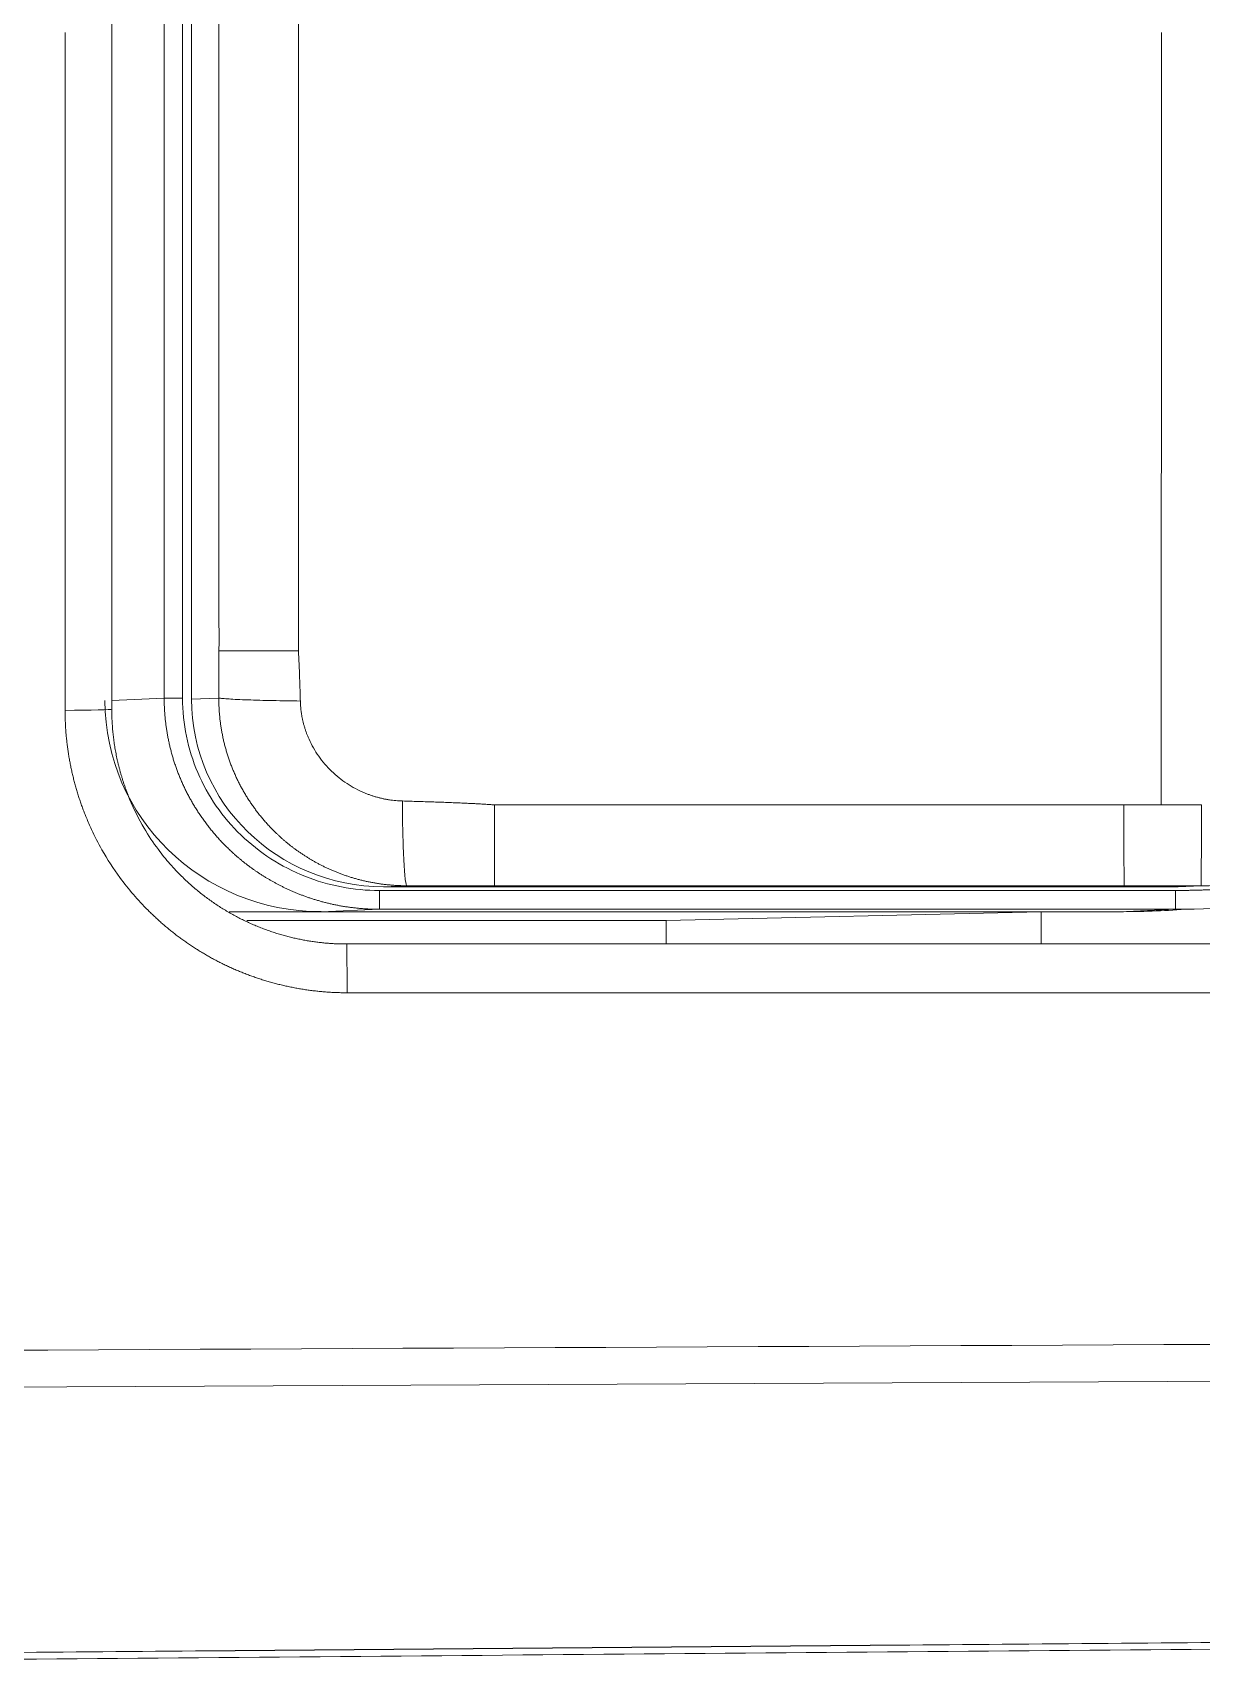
# Model space of a CAD drawing. Header units: millimetres. Extents: x 13235 to 13829, y -4257 to -3417.
# Drawn here: x 13434.825 to 13437.935, y -3504.461 to -3500.119 of the extents above; entities that cross this region are included whole.
import ezdxf

# ---------------------------------------------------------------- set-up
doc = ezdxf.new("R2010")
doc.units = ezdxf.units.MM
doc.header["$LTSCALE"] = 0.1
doc.layers.get('0').update_dxf_attribs({"lineweight": 15})

msp = doc.modelspace()

# ---------------------------------------------------------------- linework, layer by layer
at = {"linetype": 'Continuous', "lineweight": 18, "extrusion": (-1.22465e-16, -1, 0)}
for p, q in [((13435.0352, -3498.3194), (13435.0352, -3501.9194)), ((13435.2474, -3498.346), (13435.2474, -3501.8929)), ((13435.7585, -3502.3919), (13437.8734, -3502.3919)), ((13437.8734, -3502.3919), (13437.9344, -3502.3894)), ((13435.5921, -3502.4584), (13435.3478, -3502.4584)), ((13436.5105, -3502.4819), (13435.3948, -3502.4819)), ((13435.5921, -3502.4584), (13437.5081, -3502.4584)), ((13436.5105, -3502.4819), (13437.5081, -3502.4584)), ((13436.5105, -3502.5444), (13436.5105, -3502.4819)), ((13437.5081, -3502.4584), (13437.5081, -3502.5444)), ((13437.5081, -3502.4584), (13437.7167, -3502.4584)), ((13437.7167, -3502.4584), (13437.8656, -3502.4521)), ((13435.6602, -3502.5444), (13437.9852, -3502.5444))]:
    msp.add_line(p, q, dxfattribs=at)
at = {"linetype": 'Continuous', "lineweight": 13, "extrusion": (-1.22465e-16, -1, 0)}
for p, q in [((13435.1746, -3498.3483), (13435.1746, -3501.8906)), ((13435.2235, -3501.8906), (13435.2235, -3498.3483)), ((13434.9112, -3500.1194), (13434.9112, -3501.9228)), ((13435.0352, -3501.8962), (13435.1746, -3501.8906)), ((13435.2235, -3501.8906), (13435.1746, -3501.8906)), ((13435.2474, -3501.8929), (13435.32, -3501.89)), ((13435.8205, -3502.3894), (13435.7585, -3502.3919)), ((13435.7474, -3502.4021), (13437.8656, -3502.4021)), ((13435.7474, -3502.4521), (13435.7474, -3502.4021)), ((13435.7474, -3502.4521), (13435.5921, -3502.4584)), ((13435.7474, -3502.4521), (13437.8656, -3502.4521)), ((13442.1225, -3503.6877), (13433.1102, -3503.7317))]:
    msp.add_line(p, q, dxfattribs=at)
at = {"linetype": 'Continuous', "lineweight": 18}
msp.add_ellipse((13435.5932, -3501.8958), major_axis=(0.5757, 0.0232), ratio=0.976259, start_param=3.102324, end_param=4.67119, dxfattribs=at)
at = {"linetype": 'Continuous', "lineweight": 18, "extrusion": (0, 0, -1)}
msp.add_ellipse((13435.7595, -3501.8919), major_axis=(-0.5117, -0.0206), ratio=0.976259, start_param=4.753588, end_param=6.322454, dxfattribs=at)
at = {"linetype": 'Continuous', "lineweight": 13}
for centre, major_axis, ratio, start_param, end_param in [((13434.9102, -3501.9194), (0.125, 0), 0.026623, 4.718207, 6.283185), ((13435.6602, -3502.6694), (0, -0.125), 0.008733, 1.570796, 3.141593), ((13435.6602, -3502.6694), (0, -0.125), 0.008733, 1.532557, 1.570796)]:
    msp.add_ellipse(centre, major_axis=major_axis, ratio=ratio, start_param=start_param, end_param=end_param, dxfattribs=at)
for points, knots in [([(13435.3205, -3499.8245), (13435.3205, -3499.9969), (13435.3205, -3500.3418), (13435.3205, -3500.7729), (13435.3205, -3501.1179), (13435.3205, -3501.3334), (13435.3205, -3501.5059), (13435.3205, -3501.6029), (13435.3205, -3501.6676), (13435.3205, -3501.6999), (13435.3206, -3501.7322), (13435.3205, -3501.7538), (13435.3205, -3501.7646)], [0, 0, 0, 0, 0.266662, 0.533323, 0.666658, 0.799994, 0.866663, 0.933333, 0.950002, 0.966671, 0.983335, 1, 1, 1, 1]), ([(13437.8282, -3502.1741), (13437.8282, -3502.1638), (13437.8282, -3502.1431), (13437.8282, -3502.112), (13437.8282, -3502.0809), (13437.8282, -3502.0499), (13437.8282, -3502.0188), (13437.8282, -3501.9877), (13437.8282, -3501.9566), (13437.8282, -3501.9255), (13437.8282, -3501.8945), (13437.8282, -3501.8634), (13437.8282, -3501.8323), (13437.8282, -3501.8012), (13437.8282, -3501.7701), (13437.8282, -3501.739), (13437.8282, -3501.7079), (13437.8282, -3501.6768), (13437.8282, -3501.6457), (13437.8282, -3501.6146), (13437.8282, -3501.5835), (13437.8282, -3501.5524), (13437.8282, -3501.5213), (13437.8282, -3501.4902), (13437.8282, -3501.4591), (13437.8282, -3501.428), (13437.8282, -3501.3969), (13437.8282, -3501.3657), (13437.8282, -3501.3346), (13437.8282, -3501.3035), (13437.8283, -3501.2724), (13437.8283, -3501.2413), (13437.8283, -3501.2101), (13437.8283, -3501.179), (13437.8283, -3501.1479), (13437.8283, -3501.1167), (13437.8283, -3501.0856), (13437.8283, -3501.0545), (13437.8283, -3501.0233), (13437.8283, -3500.9922), (13437.8283, -3500.961), (13437.8283, -3500.9299), (13437.8283, -3500.8988), (13437.8283, -3500.8676), (13437.8283, -3500.8365), (13437.8283, -3500.8053), (13437.8283, -3500.7741), (13437.8283, -3500.743), (13437.8283, -3500.7118), (13437.8283, -3500.6807), (13437.8283, -3500.6495), (13437.8283, -3500.6183), (13437.8283, -3500.5872), (13437.8283, -3500.556), (13437.8283, -3500.5248), (13437.8283, -3500.4937), (13437.8283, -3500.4625), (13437.8283, -3500.4313), (13437.8283, -3500.4001), (13437.8283, -3500.3689), (13437.8283, -3500.3378), (13437.8283, -3500.3066), (13437.8283, -3500.2754), (13437.8283, -3500.2442), (13437.8283, -3500.213), (13437.8283, -3500.1818), (13437.8283, -3500.1506), (13437.8283, -3500.1298), (13437.8283, -3500.1194)], [0, 0, 0, 0, 0.015215, 0.030426, 0.045634, 0.060839, 0.076042, 0.091241, 0.106438, 0.121632, 0.136823, 0.152011, 0.167196, 0.182377, 0.197556, 0.212732, 0.227906, 0.243077, 0.258245, 0.273411, 0.288575, 0.303737, 0.318897, 0.334055, 0.34921, 0.364364, 0.379516, 0.394666, 0.409815, 0.424962, 0.440107, 0.455251, 0.470393, 0.485534, 0.500674, 0.515813, 0.53095, 0.546087, 0.561222, 0.576356, 0.59149, 0.606623, 0.621754, 0.636886, 0.652016, 0.667146, 0.682276, 0.697405, 0.712534, 0.727662, 0.74279, 0.757918, 0.773046, 0.788174, 0.803302, 0.81843, 0.833559, 0.848687, 0.863816, 0.878945, 0.894075, 0.909205, 0.924336, 0.939467, 0.954599, 0.969732, 0.984865, 1, 1, 1, 1]), ([(13435.3205, -3501.7646), (13435.3257, -3501.7646), (13435.3345, -3501.7645), (13435.3598, -3501.7645), (13435.3928, -3501.7645), (13435.4372, -3501.7644), (13435.4838, -3501.7644), (13435.5081, -3501.7644), (13435.5318, -3501.7644)], [0, 0, 0, 0, 0.25, 0.25, 0.5, 0.75, 0.75, 1, 1, 1, 1]), ([(13435.7474, -3502.4521), (13435.7455, -3502.4521), (13435.7417, -3502.4521), (13435.736, -3502.452), (13435.7304, -3502.4519), (13435.7247, -3502.4517), (13435.7191, -3502.4514), (13435.7136, -3502.4511), (13435.708, -3502.4508), (13435.7025, -3502.4504), (13435.6971, -3502.4499), (13435.6916, -3502.4494), (13435.6862, -3502.4489), (13435.6808, -3502.4483), (13435.6755, -3502.4477), (13435.6702, -3502.447), (13435.6649, -3502.4463), (13435.6596, -3502.4455), (13435.6544, -3502.4447), (13435.6492, -3502.4438), (13435.6441, -3502.4429), (13435.639, -3502.442), (13435.6339, -3502.441), (13435.6289, -3502.44), (13435.6239, -3502.4389), (13435.6189, -3502.4378), (13435.614, -3502.4367), (13435.6091, -3502.4355), (13435.6042, -3502.4343), (13435.5994, -3502.433), (13435.5946, -3502.4318), (13435.5899, -3502.4305), (13435.5852, -3502.4291), (13435.5805, -3502.4277), (13435.5759, -3502.4263), (13435.5713, -3502.4249), (13435.5667, -3502.4234), (13435.5622, -3502.4219), (13435.5577, -3502.4204), (13435.5533, -3502.4189), (13435.5489, -3502.4173), (13435.5445, -3502.4157), (13435.5402, -3502.4141), (13435.5359, -3502.4124), (13435.5316, -3502.4107), (13435.5274, -3502.409), (13435.5232, -3502.4073), (13435.5191, -3502.4056), (13435.515, -3502.4038), (13435.5109, -3502.402), (13435.5069, -3502.4002), (13435.5029, -3502.3984), (13435.499, -3502.3965), (13435.4951, -3502.3947), (13435.4912, -3502.3928), (13435.4874, -3502.3909), (13435.4836, -3502.389), (13435.4798, -3502.3871), (13435.4761, -3502.3851), (13435.4724, -3502.3832), (13435.4688, -3502.3812), (13435.4652, -3502.3792), (13435.4616, -3502.3772), (13435.4581, -3502.3752), (13435.4546, -3502.3732), (13435.4511, -3502.3712), (13435.4477, -3502.3691), (13435.4443, -3502.3671), (13435.441, -3502.365), (13435.4377, -3502.363), (13435.4344, -3502.3609), (13435.4312, -3502.3588), (13435.428, -3502.3567), (13435.4248, -3502.3546), (13435.4217, -3502.3525), (13435.4186, -3502.3504), (13435.4156, -3502.3483), (13435.4126, -3502.3462), (13435.4096, -3502.3441), (13435.4066, -3502.342), (13435.4037, -3502.3398), (13435.4009, -3502.3377), (13435.398, -3502.3356), (13435.3952, -3502.3335), (13435.3925, -3502.3313), (13435.3897, -3502.3292), (13435.387, -3502.3271), (13435.3844, -3502.3249), (13435.3817, -3502.3228), (13435.3791, -3502.3207), (13435.3766, -3502.3186), (13435.374, -3502.3164), (13435.3715, -3502.3143), (13435.3691, -3502.3122), (13435.3666, -3502.3101), (13435.3642, -3502.308), (13435.3619, -3502.3059), (13435.3572, -3502.3017), (13435.3503, -3502.2954), (13435.3414, -3502.2868), (13435.3327, -3502.278), (13435.3242, -3502.2691), (13435.3159, -3502.26), (13435.3079, -3502.2507), (13435.3001, -3502.2414), (13435.2925, -3502.2319), (13435.2851, -3502.2222), (13435.278, -3502.2125), (13435.2711, -3502.2026), (13435.2645, -3502.1926), (13435.2581, -3502.1825), (13435.2519, -3502.1723), (13435.246, -3502.1621), (13435.2403, -3502.1517), (13435.2348, -3502.1412), (13435.2296, -3502.1307), (13435.2247, -3502.1201), (13435.2199, -3502.1095), (13435.2154, -3502.0987), (13435.2112, -3502.088), (13435.2072, -3502.0771), (13435.2034, -3502.0663), (13435.1998, -3502.0554), (13435.1965, -3502.0444), (13435.1935, -3502.0335), (13435.1907, -3502.0225), (13435.1881, -3502.0115), (13435.1857, -3502.0004), (13435.1836, -3501.9894), (13435.1817, -3501.9784), (13435.18, -3501.9674), (13435.1786, -3501.9563), (13435.1773, -3501.9453), (13435.1764, -3501.9343), (13435.1756, -3501.9234), (13435.175, -3501.9124), (13435.1747, -3501.9015), (13435.1747, -3501.8942), (13435.1746, -3501.8906)], [0, 0, 0, 0, 0.006409, 0.012788, 0.019136, 0.025454, 0.031742, 0.037999, 0.044225, 0.050422, 0.056588, 0.062723, 0.068828, 0.074903, 0.080947, 0.086961, 0.092944, 0.098897, 0.10482, 0.110712, 0.116574, 0.122406, 0.128207, 0.133978, 0.139718, 0.145428, 0.151107, 0.156757, 0.162375, 0.167964, 0.173522, 0.179049, 0.184547, 0.190014, 0.19545, 0.200856, 0.206232, 0.211577, 0.216892, 0.222177, 0.227431, 0.232655, 0.237848, 0.243011, 0.248144, 0.253247, 0.258319, 0.26336, 0.268372, 0.273353, 0.278303, 0.283223, 0.288113, 0.292973, 0.297802, 0.302601, 0.307369, 0.312107, 0.316815, 0.321492, 0.326139, 0.330756, 0.335343, 0.339899, 0.344424, 0.34892, 0.353385, 0.35782, 0.362224, 0.366598, 0.370942, 0.375255, 0.379538, 0.383791, 0.388014, 0.392206, 0.396368, 0.400499, 0.404601, 0.408672, 0.412712, 0.416723, 0.420703, 0.424653, 0.428572, 0.432461, 0.43632, 0.440149, 0.443947, 0.447716, 0.451454, 0.455161, 0.458839, 0.462486, 0.466102, 0.469689, 0.473245, 0.476772, 0.490755, 0.504689, 0.518576, 0.532414, 0.546205, 0.559947, 0.573642, 0.58729, 0.60089, 0.614443, 0.62795, 0.641409, 0.654822, 0.668188, 0.681508, 0.694782, 0.70801, 0.721192, 0.734329, 0.74742, 0.760466, 0.773467, 0.786423, 0.799334, 0.812201, 0.825024, 0.837802, 0.850537, 0.863227, 0.875875, 0.888479, 0.90104, 0.913558, 0.926033, 0.938466, 0.950856, 0.963205, 0.975511, 0.987776, 1, 1, 1, 1]), ([(13435.8205, -3502.3894), (13435.8187, -3502.3894), (13435.8152, -3502.3894), (13435.8098, -3502.3893), (13435.8045, -3502.3892), (13435.7992, -3502.389), (13435.7939, -3502.3887), (13435.7886, -3502.3884), (13435.7834, -3502.3881), (13435.7782, -3502.3876), (13435.773, -3502.3872), (13435.7678, -3502.3866), (13435.7627, -3502.3861), (13435.7575, -3502.3855), (13435.7524, -3502.3848), (13435.7474, -3502.3841), (13435.7423, -3502.3833), (13435.7373, -3502.3825), (13435.7323, -3502.3816), (13435.7273, -3502.3807), (13435.7224, -3502.3797), (13435.7175, -3502.3787), (13435.7126, -3502.3777), (13435.7077, -3502.3766), (13435.7029, -3502.3755), (13435.6981, -3502.3743), (13435.6933, -3502.3731), (13435.6886, -3502.3718), (13435.6839, -3502.3705), (13435.6792, -3502.3691), (13435.6745, -3502.3678), (13435.6699, -3502.3663), (13435.6653, -3502.3649), (13435.6608, -3502.3634), (13435.6563, -3502.3618), (13435.6518, -3502.3602), (13435.6473, -3502.3586), (13435.6429, -3502.357), (13435.6385, -3502.3553), (13435.6341, -3502.3536), (13435.6298, -3502.3518), (13435.6255, -3502.35), (13435.6212, -3502.3482), (13435.617, -3502.3464), (13435.6128, -3502.3445), (13435.6087, -3502.3426), (13435.6045, -3502.3406), (13435.6004, -3502.3387), (13435.5964, -3502.3367), (13435.5924, -3502.3346), (13435.5884, -3502.3326), (13435.5844, -3502.3305), (13435.5805, -3502.3284), (13435.5766, -3502.3263), (13435.5728, -3502.3241), (13435.5689, -3502.3219), (13435.5652, -3502.3197), (13435.5614, -3502.3175), (13435.5577, -3502.3152), (13435.554, -3502.3129), (13435.5504, -3502.3106), (13435.5468, -3502.3083), (13435.5432, -3502.306), (13435.5397, -3502.3036), (13435.5362, -3502.3012), (13435.5327, -3502.2988), (13435.5293, -3502.2964), (13435.5259, -3502.294), (13435.5225, -3502.2915), (13435.5192, -3502.2891), (13435.5159, -3502.2866), (13435.5126, -3502.2841), (13435.5094, -3502.2815), (13435.5062, -3502.279), (13435.5031, -3502.2765), (13435.5, -3502.2739), (13435.4969, -3502.2713), (13435.4938, -3502.2687), (13435.4908, -3502.2661), (13435.4879, -3502.2635), (13435.4849, -3502.2609), (13435.482, -3502.2582), (13435.4791, -3502.2556), (13435.4763, -3502.2529), (13435.4735, -3502.2503), (13435.4707, -3502.2476), (13435.4661, -3502.243), (13435.4596, -3502.2365), (13435.4516, -3502.228), (13435.4437, -3502.2192), (13435.4361, -3502.2103), (13435.4287, -3502.2013), (13435.4215, -3502.1921), (13435.4146, -3502.1828), (13435.4079, -3502.1733), (13435.4014, -3502.1637), (13435.3952, -3502.154), (13435.3893, -3502.1442), (13435.3835, -3502.1343), (13435.3781, -3502.1242), (13435.3728, -3502.1141), (13435.3678, -3502.1039), (13435.3631, -3502.0936), (13435.3586, -3502.0832), (13435.3544, -3502.0727), (13435.3504, -3502.0622), (13435.3466, -3502.0517), (13435.3431, -3502.041), (13435.3399, -3502.0304), (13435.3369, -3502.0196), (13435.3341, -3502.0089), (13435.3316, -3501.9981), (13435.3294, -3501.9873), (13435.3274, -3501.9765), (13435.3256, -3501.9657), (13435.3241, -3501.9548), (13435.3228, -3501.944), (13435.3218, -3501.9332), (13435.321, -3501.9223), (13435.3204, -3501.9115), (13435.3201, -3501.9007), (13435.3201, -3501.8935), (13435.32, -3501.89)], [0, 0, 0, 0, 0.006838, 0.013652, 0.020443, 0.02721, 0.033954, 0.040675, 0.047373, 0.054047, 0.060697, 0.067325, 0.073929, 0.08051, 0.087067, 0.093601, 0.100112, 0.1066, 0.113064, 0.119505, 0.125922, 0.132316, 0.138687, 0.145035, 0.151359, 0.15766, 0.163938, 0.170192, 0.176423, 0.182631, 0.188815, 0.194976, 0.201114, 0.207229, 0.21332, 0.219388, 0.225432, 0.231454, 0.237452, 0.243427, 0.249378, 0.255306, 0.261211, 0.267093, 0.272951, 0.278786, 0.284598, 0.290387, 0.296152, 0.301894, 0.307613, 0.313308, 0.318981, 0.32463, 0.330255, 0.335858, 0.341437, 0.346993, 0.352526, 0.358036, 0.363522, 0.368985, 0.374425, 0.379842, 0.385235, 0.390605, 0.395952, 0.401276, 0.406577, 0.411854, 0.417108, 0.422339, 0.427547, 0.432731, 0.437893, 0.443031, 0.448146, 0.453238, 0.458306, 0.463352, 0.468374, 0.473373, 0.478349, 0.483302, 0.488231, 0.493138, 0.498021, 0.513056, 0.528048, 0.542999, 0.557908, 0.572775, 0.587601, 0.602385, 0.617128, 0.63183, 0.646491, 0.661111, 0.67569, 0.690228, 0.704725, 0.719182, 0.733599, 0.747975, 0.762311, 0.776607, 0.790863, 0.805079, 0.819256, 0.833393, 0.847491, 0.861549, 0.875568, 0.889549, 0.90349, 0.917392, 0.931256, 0.945081, 0.958868, 0.972617, 0.986327, 1, 1, 1, 1]), ([(13435.537, -3501.8979), (13435.5249, -3501.8978), (13435.5127, -3501.8976), (13435.4882, -3501.8972), (13435.476, -3501.897), (13435.452, -3501.8965), (13435.4403, -3501.8962), (13435.4179, -3501.8956), (13435.4072, -3501.8952), (13435.3873, -3501.8945), (13435.378, -3501.8941), (13435.3613, -3501.8933), (13435.3538, -3501.8929), (13435.3408, -3501.892), (13435.3353, -3501.8916), (13435.3262, -3501.8908), (13435.3227, -3501.8904), (13435.32, -3501.89)], [0, 0, 0, 0, 0.125, 0.125, 0.25, 0.25, 0.375, 0.375, 0.5, 0.5, 0.625, 0.625, 0.75, 0.75, 0.875, 0.875, 1, 1, 1, 1]), ([(13435.537, -3501.8979), (13435.537, -3501.8992), (13435.5371, -3501.9019), (13435.5373, -3501.906), (13435.5375, -3501.91), (13435.5379, -3501.914), (13435.5382, -3501.918), (13435.5387, -3501.922), (13435.5392, -3501.9259), (13435.5397, -3501.9299), (13435.5403, -3501.9339), (13435.541, -3501.9378), (13435.5417, -3501.9417), (13435.5425, -3501.9456), (13435.5434, -3501.9496), (13435.5443, -3501.9535), (13435.5453, -3501.9573), (13435.5463, -3501.9612), (13435.5474, -3501.9651), (13435.5486, -3501.9689), (13435.5498, -3501.9728), (13435.5511, -3501.9766), (13435.5524, -3501.9804), (13435.5538, -3501.9842), (13435.5553, -3501.988), (13435.5568, -3501.9918), (13435.5584, -3501.9956), (13435.563, -3502.0061), (13435.5715, -3502.023), (13435.5855, -3502.0452), (13435.6018, -3502.0659), (13435.6199, -3502.0851), (13435.6397, -3502.1025), (13435.661, -3502.1179), (13435.6836, -3502.1313), (13435.7021, -3502.14), (13435.7156, -3502.1455), (13435.7238, -3502.1484), (13435.732, -3502.1512), (13435.7403, -3502.1536), (13435.7486, -3502.1558), (13435.757, -3502.1578), (13435.7654, -3502.1594), (13435.7739, -3502.1608), (13435.7825, -3502.162), (13435.7911, -3502.1629), (13435.7998, -3502.1636), (13435.8056, -3502.1638), (13435.8085, -3502.1639)], [0, 0, 0, 0, 0.009654, 0.019288, 0.028903, 0.038502, 0.048087, 0.05766, 0.067223, 0.076779, 0.08633, 0.095877, 0.105425, 0.114974, 0.124526, 0.134085, 0.143653, 0.153231, 0.162821, 0.172427, 0.182051, 0.191693, 0.201358, 0.211046, 0.22076, 0.230503, 0.240276, 0.250081, 0.312806, 0.375189, 0.437825, 0.501302, 0.564096, 0.626448, 0.688903, 0.752008, 0.772819, 0.793538, 0.814186, 0.83478, 0.855341, 0.875889, 0.896443, 0.917024, 0.93765, 0.958342, 0.979119, 1, 1, 1, 1]), ([(13434.9109, -3501.9228), (13434.9109, -3501.9249), (13434.9109, -3501.9291), (13434.911, -3501.9355), (13434.9111, -3501.9419), (13434.9113, -3501.9482), (13434.9116, -3501.9546), (13434.9119, -3501.961), (13434.9122, -3501.9673), (13434.9126, -3501.9737), (13434.9131, -3501.98), (13434.9136, -3501.9864), (13434.9142, -3501.9927), (13434.9148, -3501.9991), (13434.9155, -3502.0054), (13434.9162, -3502.0117), (13434.917, -3502.0181), (13434.9179, -3502.0244), (13434.9188, -3502.0307), (13434.9197, -3502.037), (13434.9207, -3502.0433), (13434.9218, -3502.0496), (13434.9229, -3502.0558), (13434.924, -3502.0621), (13434.9253, -3502.0684), (13434.9265, -3502.0746), (13434.9278, -3502.0809), (13434.9292, -3502.0871), (13434.9306, -3502.0933), (13434.9321, -3502.0995), (13434.9337, -3502.1057), (13434.9352, -3502.1118), (13434.9369, -3502.118), (13434.9386, -3502.1241), (13434.9403, -3502.1303), (13434.9421, -3502.1364), (13434.9439, -3502.1425), (13434.9458, -3502.1486), (13434.9478, -3502.1546), (13434.9498, -3502.1607), (13434.9518, -3502.1667), (13434.9539, -3502.1727), (13434.9561, -3502.1787), (13434.9583, -3502.1847), (13434.9605, -3502.1907), (13434.9628, -3502.1966), (13434.9652, -3502.2025), (13434.9711, -3502.2169), (13434.9846, -3502.2479), (13435.0125, -3502.3022), (13435.0604, -3502.3761), (13435.1072, -3502.4307), (13435.1402, -3502.4631), (13435.1489, -3502.4714), (13435.1578, -3502.4796), (13435.1668, -3502.4877), (13435.176, -3502.4957), (13435.1854, -3502.5035), (13435.1949, -3502.5112), (13435.2045, -3502.5187), (13435.2143, -3502.5262), (13435.2243, -3502.5334), (13435.2344, -3502.5406), (13435.2446, -3502.5476), (13435.255, -3502.5544), (13435.2655, -3502.5611), (13435.2762, -3502.5676), (13435.287, -3502.574), (13435.2979, -3502.5802), (13435.309, -3502.5862), (13435.3202, -3502.592), (13435.3315, -3502.5977), (13435.3429, -3502.6032), (13435.3545, -3502.6085), (13435.3662, -3502.6137), (13435.378, -3502.6186), (13435.3899, -3502.6233), (13435.402, -3502.6279), (13435.4141, -3502.6322), (13435.4264, -3502.6364), (13435.4388, -3502.6404), (13435.4512, -3502.6441), (13435.4638, -3502.6477), (13435.4764, -3502.651), (13435.4892, -3502.6541), (13435.502, -3502.657), (13435.5149, -3502.6597), (13435.5279, -3502.6622), (13435.541, -3502.6644), (13435.5541, -3502.6665), (13435.5673, -3502.6683), (13435.5806, -3502.6698), (13435.5939, -3502.6712), (13435.6073, -3502.6723), (13435.6207, -3502.6731), (13435.6342, -3502.6737), (13435.6477, -3502.6741), (13435.6567, -3502.6742), (13435.6612, -3502.6742)], [0, 0, 0, 0, 0.005404, 0.010807, 0.016211, 0.021615, 0.027019, 0.032424, 0.037828, 0.043233, 0.048637, 0.054042, 0.059447, 0.064852, 0.070257, 0.075662, 0.081067, 0.086473, 0.091878, 0.097284, 0.102689, 0.108095, 0.1135, 0.118905, 0.124311, 0.129716, 0.135122, 0.140527, 0.145932, 0.151337, 0.156742, 0.162147, 0.167552, 0.172956, 0.17836, 0.183764, 0.189168, 0.194572, 0.199975, 0.205379, 0.210781, 0.216184, 0.221586, 0.226988, 0.23239, 0.237792, 0.243193, 0.248594, 0.277462, 0.329178, 0.403722, 0.501057, 0.511253, 0.521479, 0.531734, 0.542017, 0.55233, 0.562671, 0.573042, 0.583441, 0.593869, 0.604326, 0.614811, 0.625325, 0.635868, 0.646439, 0.657039, 0.667667, 0.678324, 0.689009, 0.699724, 0.710467, 0.721239, 0.73204, 0.74287, 0.753729, 0.764618, 0.775537, 0.786484, 0.797462, 0.808468, 0.819504, 0.830569, 0.841663, 0.852786, 0.863938, 0.87512, 0.88633, 0.897568, 0.908835, 0.920131, 0.931456, 0.942808, 0.95419, 0.965599, 0.977038, 0.988504, 1, 1, 1, 1]), ([(13435.8085, -3502.1639), (13435.8086, -3502.1916), (13435.8094, -3502.2499), (13435.8122, -3502.3286), (13435.8163, -3502.3791), (13435.8192, -3502.3892), (13435.8205, -3502.3894)], [0, 0, 0, 0, 0.25, 0.5, 0.75, 1, 1, 1, 1]), ([(13436.0537, -3502.3894), (13436.0537, -3502.3891), (13436.0537, -3502.3843), (13436.0538, -3502.3636), (13436.0538, -3502.3477), (13436.0539, -3502.307), (13436.0539, -3502.2821), (13436.054, -3502.2292), (13436.054, -3502.2012), (13436.054, -3502.1742)], [0, 0, 0, 0, 0.25, 0.25, 0.5, 0.5, 0.75, 0.75, 1, 1, 1, 1]), ([(13437.7287, -3502.1739), (13437.7287, -3502.1874), (13437.7287, -3502.2012), (13437.7287, -3502.2285), (13437.7287, -3502.2422), (13437.7288, -3502.2687), (13437.7288, -3502.2816), (13437.7288, -3502.3057), (13437.7288, -3502.317), (13437.7289, -3502.3375), (13437.7289, -3502.3466), (13437.729, -3502.3623), (13437.729, -3502.3688), (13437.729, -3502.3791), (13437.7291, -3502.383), (13437.7291, -3502.388), (13437.7291, -3502.3893), (13437.7291, -3502.3894)], [0, 0, 0, 0, 0.125, 0.125, 0.25, 0.25, 0.375, 0.375, 0.5, 0.5, 0.625, 0.625, 0.75, 0.75, 0.875, 0.875, 1, 1, 1, 1]), ([(13437.8282, -3502.1741), (13437.8375, -3502.1741), (13437.8557, -3502.1741), (13437.8828, -3502.1741), (13437.909, -3502.174), (13437.9263, -3502.174), (13437.9348, -3502.174)], [0, 0, 0, 0, 0.26069, 0.514219, 0.760638, 1, 1, 1, 1]), ([(13433.1101, -3503.6334), (13435.99, -3503.6194), (13439.0148, -3503.6046), (13442.0396, -3503.5899), (13442.1845, -3503.5892)], [0, 0, 0, 0, 0.952104, 1, 1, 1, 1])]:
    msp.add_open_spline(points, degree=3, knots=knots, dxfattribs=at)
at = {"linetype": 'Continuous', "lineweight": 18}
for points, knots in [([(13435.5318, -3499.8245), (13435.5318, -3499.9053), (13435.5318, -3499.9861), (13435.5318, -3500.1478), (13435.5318, -3500.2286), (13435.5318, -3500.3903), (13435.5318, -3500.4711), (13435.5318, -3500.6328), (13435.5318, -3500.7136), (13435.5318, -3500.9561), (13435.5318, -3501.1177), (13435.5318, -3501.3602), (13435.5318, -3501.4411), (13435.5318, -3501.6027), (13435.5318, -3501.6835), (13435.5318, -3501.7644)], [0, 0, 0, 0, 0.125, 0.125, 0.25, 0.25, 0.375, 0.375, 0.5, 0.5, 0.75, 0.75, 0.875, 0.875, 1, 1, 1, 1]), ([(13435.5318, -3501.7644), (13435.532, -3501.7681), (13435.5325, -3501.7757), (13435.5331, -3501.7873), (13435.5336, -3501.7994), (13435.5342, -3501.812), (13435.5347, -3501.8251), (13435.5352, -3501.8387), (13435.5357, -3501.8528), (13435.5361, -3501.8674), (13435.5366, -3501.8825), (13435.5368, -3501.8927), (13435.537, -3501.8979)], [0, 0, 0, 0, 0.083479, 0.170623, 0.261434, 0.355914, 0.454065, 0.55589, 0.661392, 0.770574, 0.883442, 1, 1, 1, 1]), ([(13435.2235, -3501.8906), (13435.2235, -3501.9584), (13435.2514, -3502.094), (13435.3698, -3502.2643), (13435.5441, -3502.3763), (13435.6797, -3502.4021), (13435.7474, -3502.4021)], [0, 0, 0, 0, 0.250083, 0.500249, 0.75008, 1, 1, 1, 1]), ([(13435.0352, -3501.9194), (13435.0352, -3501.9216), (13435.0352, -3501.926), (13435.0353, -3501.9326), (13435.0355, -3501.9393), (13435.0357, -3501.9461), (13435.036, -3501.953), (13435.0365, -3501.9599), (13435.0369, -3501.967), (13435.0375, -3501.9741), (13435.0382, -3501.9814), (13435.039, -3501.9887), (13435.0399, -3501.9961), (13435.0408, -3502.0036), (13435.0419, -3502.0111), (13435.0431, -3502.0188), (13435.0444, -3502.0265), (13435.0458, -3502.0343), (13435.0473, -3502.0421), (13435.0489, -3502.0501), (13435.0507, -3502.0581), (13435.0526, -3502.0661), (13435.0546, -3502.0743), (13435.0568, -3502.0825), (13435.0591, -3502.0907), (13435.0615, -3502.0991), (13435.0641, -3502.1074), (13435.0668, -3502.1159), (13435.0697, -3502.1243), (13435.0727, -3502.1328), (13435.0759, -3502.1414), (13435.0792, -3502.15), (13435.0924, -3502.1826), (13435.1169, -3502.2318), (13435.1546, -3502.2885), (13435.1855, -3502.3267), (13435.2059, -3502.3489), (13435.2193, -3502.3625), (13435.2297, -3502.3726), (13435.2414, -3502.3835), (13435.2533, -3502.394), (13435.2654, -3502.4041), (13435.2777, -3502.4138), (13435.2901, -3502.4231), (13435.3026, -3502.4321), (13435.3152, -3502.4407), (13435.3279, -3502.4489), (13435.3407, -3502.4567), (13435.3536, -3502.4642), (13435.3666, -3502.4713), (13435.3796, -3502.478), (13435.3926, -3502.4843), (13435.4057, -3502.4904), (13435.4188, -3502.496), (13435.4319, -3502.5013), (13435.4451, -3502.5063), (13435.4582, -3502.5109), (13435.4713, -3502.5152), (13435.4843, -3502.5192), (13435.4973, -3502.5229), (13435.5103, -3502.5262), (13435.5233, -3502.5293), (13435.5361, -3502.532), (13435.5489, -3502.5345), (13435.5617, -3502.5367), (13435.5743, -3502.5385), (13435.5869, -3502.5402), (13435.5993, -3502.5415), (13435.6117, -3502.5426), (13435.624, -3502.5434), (13435.6361, -3502.544), (13435.6482, -3502.5444), (13435.6562, -3502.5444), (13435.6602, -3502.5444)], [0, 0, 0, 0, 0.006638, 0.013371, 0.020199, 0.027123, 0.034142, 0.041256, 0.048466, 0.05577, 0.06317, 0.070665, 0.078256, 0.085941, 0.093722, 0.101598, 0.10957, 0.117637, 0.125799, 0.134056, 0.142408, 0.150856, 0.159399, 0.168037, 0.176771, 0.185599, 0.194523, 0.203543, 0.212657, 0.221867, 0.231172, 0.240572, 0.250068, 0.338624, 0.407908, 0.457904, 0.4886, 0.499989, 0.516421, 0.532728, 0.548908, 0.564961, 0.580889, 0.59669, 0.612364, 0.627913, 0.643335, 0.658631, 0.6738, 0.688844, 0.70376, 0.718551, 0.733216, 0.747754, 0.762166, 0.776451, 0.790611, 0.804644, 0.818551, 0.832332, 0.845986, 0.859514, 0.872917, 0.886193, 0.899342, 0.912366, 0.925264, 0.938035, 0.95068, 0.963199, 0.975592, 0.987859, 1, 1, 1, 1]), ([(13439.3536, -3501.9417), (13439.3521, -3501.9428), (13439.2843, -3501.9956), (13439.0769, -3502.1392), (13438.8579, -3502.2454), (13438.6754, -3502.3137), (13438.6389, -3502.3263), (13438.5661, -3502.3496), (13438.457, -3502.3815), (13438.2053, -3502.4361), (13437.9975, -3502.4521), (13437.8656, -3502.4521)], [0, 0, 0, 0, 0.003204, 0.145603, 0.430402, 0.430402, 0.501602, 0.501602, 0.572802, 0.715201, 1, 1, 1, 1]), ([(13435.8085, -3502.1639), (13435.8155, -3502.1641), (13435.8292, -3502.1645), (13435.8494, -3502.1651), (13435.8689, -3502.1657), (13435.8876, -3502.1663), (13435.9055, -3502.1669), (13435.9228, -3502.1676), (13435.9392, -3502.1682), (13435.9549, -3502.1689), (13435.9699, -3502.1695), (13435.9841, -3502.1702), (13435.9976, -3502.1708), (13436.0104, -3502.1715), (13436.0223, -3502.1721), (13436.0336, -3502.1728), (13436.044, -3502.1735), (13436.0508, -3502.174), (13436.054, -3502.1742)], [0, 0, 0, 0, 0.085356, 0.167658, 0.246907, 0.323104, 0.396253, 0.466356, 0.533414, 0.597427, 0.658397, 0.716324, 0.771208, 0.82305, 0.871849, 0.917607, 0.960324, 1, 1, 1, 1]), ([(13436.054, -3502.1742), (13436.0889, -3502.1742), (13436.1238, -3502.1742), (13436.1936, -3502.1742), (13436.2285, -3502.1742), (13436.3331, -3502.1742), (13436.4029, -3502.1742), (13436.5425, -3502.1741), (13436.6122, -3502.1741), (13436.7518, -3502.1741), (13436.8216, -3502.1741), (13436.9611, -3502.1741), (13437.0309, -3502.1741), (13437.1705, -3502.174), (13437.2403, -3502.174), (13437.3798, -3502.174), (13437.4496, -3502.174), (13437.5892, -3502.174), (13437.6589, -3502.174), (13437.7287, -3502.1739)], [0, 0, 0, 0, 0.0625, 0.0625, 0.125, 0.125, 0.25, 0.25, 0.375, 0.375, 0.5, 0.5, 0.625, 0.625, 0.75, 0.75, 0.875, 0.875, 1, 1, 1, 1]), ([(13436.0537, -3502.3894), (13436.015, -3502.3894), (13435.9373, -3502.3894), (13435.8596, -3502.3894), (13435.8205, -3502.3894)], [0, 0, 0, 0, 0.497068, 1, 1, 1, 1]), ([(13436.0537, -3502.3894), (13436.0636, -3502.3894), (13436.0836, -3502.3894), (13436.1135, -3502.3894), (13436.1434, -3502.3894), (13436.1833, -3502.3894), (13436.2332, -3502.3894), (13436.3529, -3502.3894), (13436.5324, -3502.3894), (13436.8515, -3502.3894), (13437.2504, -3502.3894), (13437.5696, -3502.3894), (13437.7291, -3502.3894)], [0, 0, 0, 0, 0.017855, 0.035711, 0.053573, 0.071435, 0.107157, 0.142879, 0.285727, 0.428574, 0.714287, 1, 1, 1, 1]), ([(13437.8656, -3502.4021), (13437.8656, -3502.408), (13437.8656, -3502.4206), (13437.8656, -3502.4383), (13437.8656, -3502.4498), (13437.8656, -3502.4521), (13437.8656, -3502.4521)], [0, 0, 0, 0, 0.249992, 0.500001, 0.750011, 1, 1, 1, 1]), ([(13442.1225, -3504.3867), (13441.9933, -3504.3878), (13441.2892, -3504.3936), (13440.01, -3504.4042), (13438.285, -3504.4184), (13436.5601, -3504.4327), (13434.8351, -3504.4469), (13433.6851, -3504.4564), (13433.1102, -3504.4612)], [0, 0, 0, 0, 0.042991, 0.234395, 0.425798, 0.6172, 0.808601, 1, 1, 1, 1])]:
    msp.add_open_spline(points, degree=3, knots=knots, dxfattribs=at)
for points, degree in [([(13435.32, -3501.89), (13435.3203, -3501.8482), (13435.3205, -3501.8064), (13435.3205, -3501.7646)], 3), ([(13437.8656, -3502.4021), (13437.9511, -3502.4014), (13438.0289, -3502.3964)], 2), ([(13438.1057, -3502.3832), (13438.0487, -3502.3873), (13437.9916, -3502.3894), (13437.9344, -3502.3894)], 3), ([(13437.8922, -3502.4521), (13437.8326, -3502.4563), (13437.774, -3502.4584), (13437.7167, -3502.4584)], 3), ([(13433.1101, -3504.4432), (13442.1225, -3504.3685)], 1), ([(13442.1225, -3504.3687), (13433.1101, -3504.4434)], 1)]:
    msp.add_open_spline(points, degree=degree, dxfattribs=at)
at = {"linetype": 'Continuous', "lineweight": 13}
for points in [[(13437.7287, -3502.1739), (13437.7619, -3502.174), (13437.795, -3502.1741), (13437.8282, -3502.1741)], [(13437.7291, -3502.3894), (13437.7976, -3502.3894), (13437.866, -3502.3894), (13437.9344, -3502.3894)], [(13437.9862, -3502.6741), (13437.2112, -3502.6741), (13436.4362, -3502.6742), (13435.6612, -3502.6742)]]:
    msp.add_open_spline(points, degree=3, dxfattribs=at)
msp.add_rational_spline([(13437.9344, -3502.3894), (13437.9346, -3502.3882), (13437.9348, -3502.3026), (13437.9348, -3502.174)], [0.999999997302, 0.838238784025, 0.838235546806, 0.999990285646], degree=3, dxfattribs=at)

doc.saveas('drawing.dxf')
